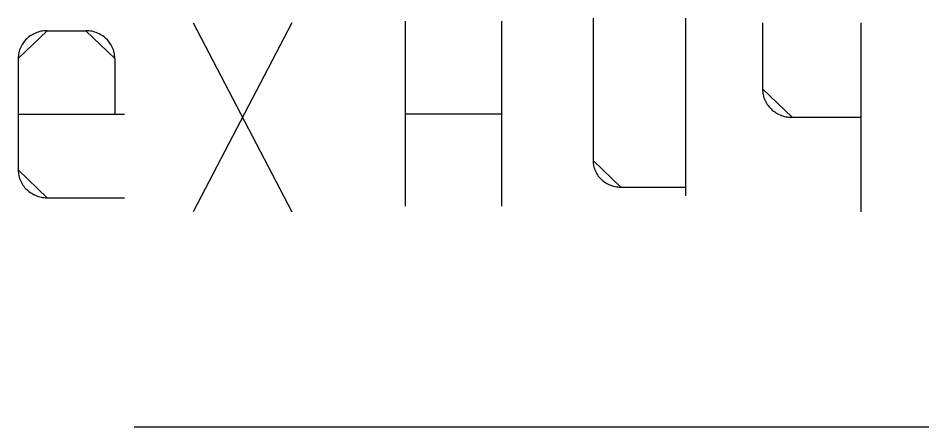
# Model space of a CAD drawing. Extents: x 8646 to 18206, y -17605 to -192.
# Drawn here: x 11114.454 to 11116.911, y -9015.795 to -9014.692 of the extents above; entities that cross this region are included whole.
import ezdxf

# ---------------------------------------------------------------- set-up
doc = ezdxf.new("R2010")
doc.units = 0
doc.layers.get('0').update_dxf_attribs({"linetype": 'CONTINUOUS'})

msp = doc.modelspace()

# ---------------------------------------------------------------- linework, layer by layer
at = {"color": 8, "linetype": 'CONTINUOUS'}
for p, q in [((11116.0052, -9014.692), (11116.0052, -9015.0758)), ((11116.2546, -9014.692), (11116.2546, -9015.1717)), ((11115.1922, -9014.7043), (11114.9268, -9015.2147)), ((11114.9268, -9014.7043), (11115.1922, -9015.2147)), ((11115.4984, -9014.7), (11115.4984, -9015.1997)), ((11115.7582, -9014.7), (11115.7582, -9015.1997)), ((11116.4625, -9014.7043), (11116.4625, -9014.8829)), ((11116.7279, -9014.7043), (11116.7279, -9015.2147)), ((11114.5326, -9014.7257), (11114.6368, -9014.7257)), ((11114.4544, -9014.8009), (11114.4544, -9015.1014)), ((11114.715, -9014.8009), (11114.715, -9014.9511)), ((11114.4544, -9014.9511), (11114.741, -9014.9511)), ((11115.4984, -9014.9499), (11115.7582, -9014.9499)), ((11116.5421, -9014.9596), (11116.7279, -9014.9596)), ((11116.08, -9015.1477), (11116.2546, -9015.1477)), ((11114.5326, -9015.1766), (11114.741, -9015.1766)), ((11114.7674, -9015.795), (11116.911, -9015.795))]:
    msp.add_line(p, q, dxfattribs=at)
at = {"color": 8, "linetype": 'CONTINUOUS', "flags": 128}
for points in [[(11114.5326, -9014.7257), (11114.5285, -9014.7258), (11114.5244, -9014.726), (11114.5203, -9014.7266), (11114.5163, -9014.7273), (11114.5124, -9014.7282), (11114.5085, -9014.7293), (11114.5045, -9014.7306), (11114.5008, -9014.7322), (11114.4971, -9014.7339), (11114.4936, -9014.7357), (11114.49, -9014.7379), (11114.4867, -9014.74), (11114.4835, -9014.7424), (11114.4803, -9014.745), (11114.4773, -9014.7476), (11114.4745, -9014.7505), (11114.4718, -9014.7536), (11114.4694, -9014.7566), (11114.4671, -9014.7599), (11114.4649, -9014.7633), (11114.463, -9014.7667), (11114.4612, -9014.7702), (11114.4597, -9014.7739), (11114.4582, -9014.7776), (11114.4572, -9014.7814), (11114.4562, -9014.7852), (11114.4554, -9014.7891), (11114.4549, -9014.793), (11114.4546, -9014.7968), (11114.4544, -9014.8009)], [(11114.715, -9014.8009), (11114.7149, -9014.7968), (11114.7146, -9014.793), (11114.714, -9014.7891), (11114.7133, -9014.7852), (11114.7123, -9014.7814), (11114.7112, -9014.7776), (11114.7098, -9014.7739), (11114.7082, -9014.7702), (11114.7064, -9014.7667), (11114.7045, -9014.7633), (11114.7024, -9014.7599), (11114.7001, -9014.7566), (11114.6976, -9014.7536), (11114.695, -9014.7505), (11114.6921, -9014.7476), (11114.6892, -9014.745), (11114.686, -9014.7424), (11114.6828, -9014.74), (11114.6794, -9014.7379), (11114.6759, -9014.7357), (11114.6724, -9014.7339), (11114.6686, -9014.7322), (11114.6648, -9014.7306), (11114.661, -9014.7293), (11114.657, -9014.7282), (11114.6531, -9014.7273), (11114.6491, -9014.7266), (11114.645, -9014.726), (11114.6409, -9014.7258), (11114.6368, -9014.7257)], [(11116.4625, -9014.8829), (11116.4626, -9014.887), (11116.4629, -9014.891), (11116.4634, -9014.895), (11116.4642, -9014.8989), (11116.4652, -9014.9027), (11116.4663, -9014.9067), (11116.4678, -9014.9105), (11116.4694, -9014.9142), (11116.4712, -9014.9177), (11116.4731, -9014.9213), (11116.4753, -9014.9247), (11116.4777, -9014.928), (11116.4802, -9014.9312), (11116.4829, -9014.9343), (11116.4858, -9014.9371), (11116.4888, -9014.9399), (11116.4921, -9014.9426), (11116.4953, -9014.945), (11116.4987, -9014.9472), (11116.5023, -9014.9493), (11116.5059, -9014.9513), (11116.5097, -9014.9529), (11116.5135, -9014.9545), (11116.5175, -9014.9559), (11116.5214, -9014.957), (11116.5255, -9014.9579), (11116.5296, -9014.9586), (11116.5338, -9014.9592), (11116.5379, -9014.9594), (11116.5421, -9014.9596)], [(11116.0052, -9015.0758), (11116.0053, -9015.0795), (11116.0056, -9015.0833), (11116.0061, -9015.0871), (11116.0069, -9015.0907), (11116.0078, -9015.0944), (11116.0088, -9015.098), (11116.0102, -9015.1016), (11116.0117, -9015.1051), (11116.0134, -9015.1084), (11116.0152, -9015.1118), (11116.0173, -9015.1149), (11116.0195, -9015.1181), (11116.0219, -9015.1211), (11116.0245, -9015.1239), (11116.0271, -9015.1267), (11116.0299, -9015.1293), (11116.033, -9015.1317), (11116.036, -9015.134), (11116.0393, -9015.1361), (11116.0427, -9015.1381), (11116.046, -9015.1399), (11116.0497, -9015.1415), (11116.0531, -9015.1429), (11116.0569, -9015.1443), (11116.0606, -9015.1453), (11116.0644, -9015.1462), (11116.0683, -9015.1469), (11116.0722, -9015.1473), (11116.0761, -9015.1477), (11116.08, -9015.1477)], [(11114.4544, -9015.1014), (11114.4546, -9015.1054), (11114.4549, -9015.1093), (11114.4554, -9015.1132), (11114.4562, -9015.117), (11114.4572, -9015.1209), (11114.4582, -9015.1246), (11114.4597, -9015.1284), (11114.4612, -9015.132), (11114.463, -9015.1355), (11114.4649, -9015.139), (11114.4671, -9015.1423), (11114.4694, -9015.1456), (11114.4718, -9015.1487), (11114.4745, -9015.1518), (11114.4773, -9015.1546), (11114.4803, -9015.1573), (11114.4835, -9015.1599), (11114.4867, -9015.1622), (11114.49, -9015.1644), (11114.4936, -9015.1665), (11114.4971, -9015.1684), (11114.5008, -9015.1701), (11114.5045, -9015.1716), (11114.5085, -9015.173), (11114.5124, -9015.1741), (11114.5163, -9015.175), (11114.5203, -9015.1757), (11114.5244, -9015.1762), (11114.5285, -9015.1765), (11114.5326, -9015.1766)]]:
    msp.add_lwpolyline(points, close=True, dxfattribs=at)

doc.saveas('drawing.dxf')
